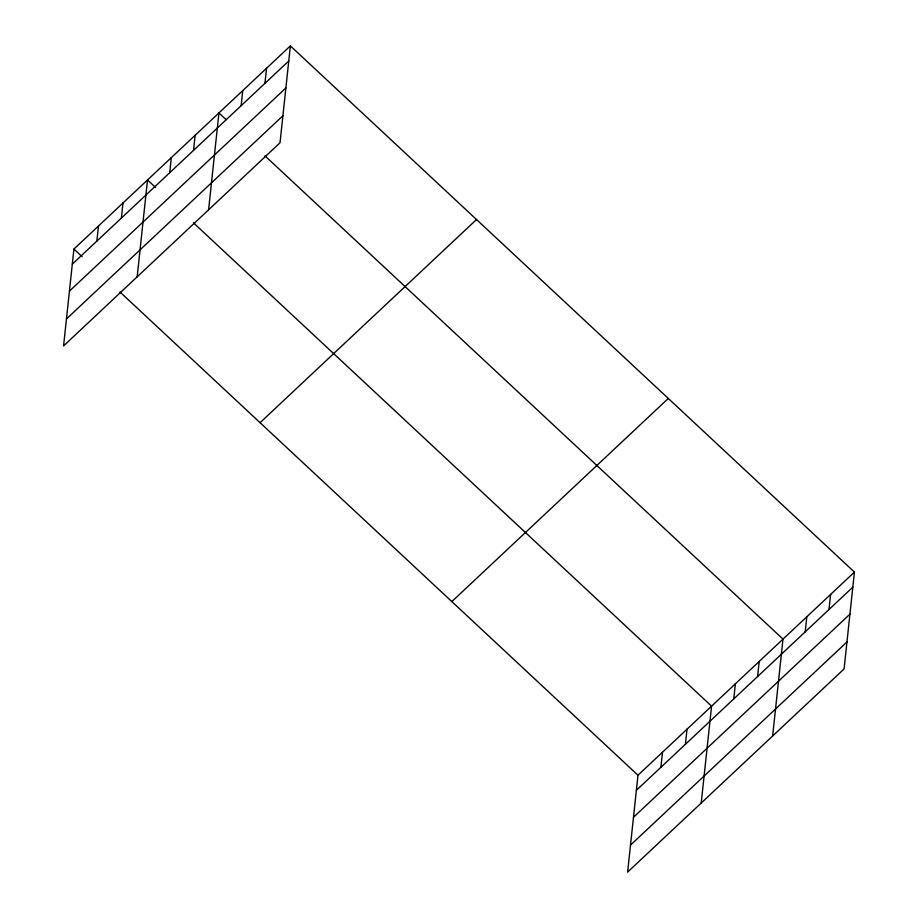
<?xml version="1.0" encoding="UTF-8"?>
<svg xmlns="http://www.w3.org/2000/svg" width="918" height="918" viewBox="0 0 918 918"><rect width="100%" height="100%" fill="white"/><g stroke="black" fill="none" stroke-linecap="round" stroke-linejoin="round"><path stroke-width="1.38" d="M290.375 45.9L73.922 249.042L63.571 345.914L280.024 142.772L290.375 45.9L854.428 572.086L844.078 668.958L627.625 872.1L637.976 775.228L854.428 572.086M96.849 241.101L98.456 226.012M121.371 218.082L122.989 202.993M137.161 276.846L147.523 179.974L155.704 187.605M169.715 172.722L171.322 157.621M193.526 150.368L195.132 135.279M208.593 209.809L218.943 112.937L226.103 119.615M241.147 105.685L242.754 90.595M264.946 83.331L266.564 68.242M660.903 767.299L662.509 752.209M685.425 744.269L687.043 729.179M701.214 803.032L711.576 706.16L193.537 222.902M733.769 698.908L735.375 683.818M757.58 676.566L759.186 661.465M772.646 735.995L782.997 639.123L264.969 155.865M805.201 631.871L806.807 616.781M829 609.529L830.618 594.439M72.315 264.132L288.757 60.99M69.424 291.121L285.877 87.979M66.463 318.925L282.905 115.783M260.069 422.682L476.511 219.54M451.84 601.588L668.293 398.446M636.369 790.318L852.811 587.176M633.477 817.307L849.93 614.165M630.505 845.111L846.958 641.969M73.922 249.042L82.104 256.673M119.948 291.97L637.976 775.228"/></g></svg>
